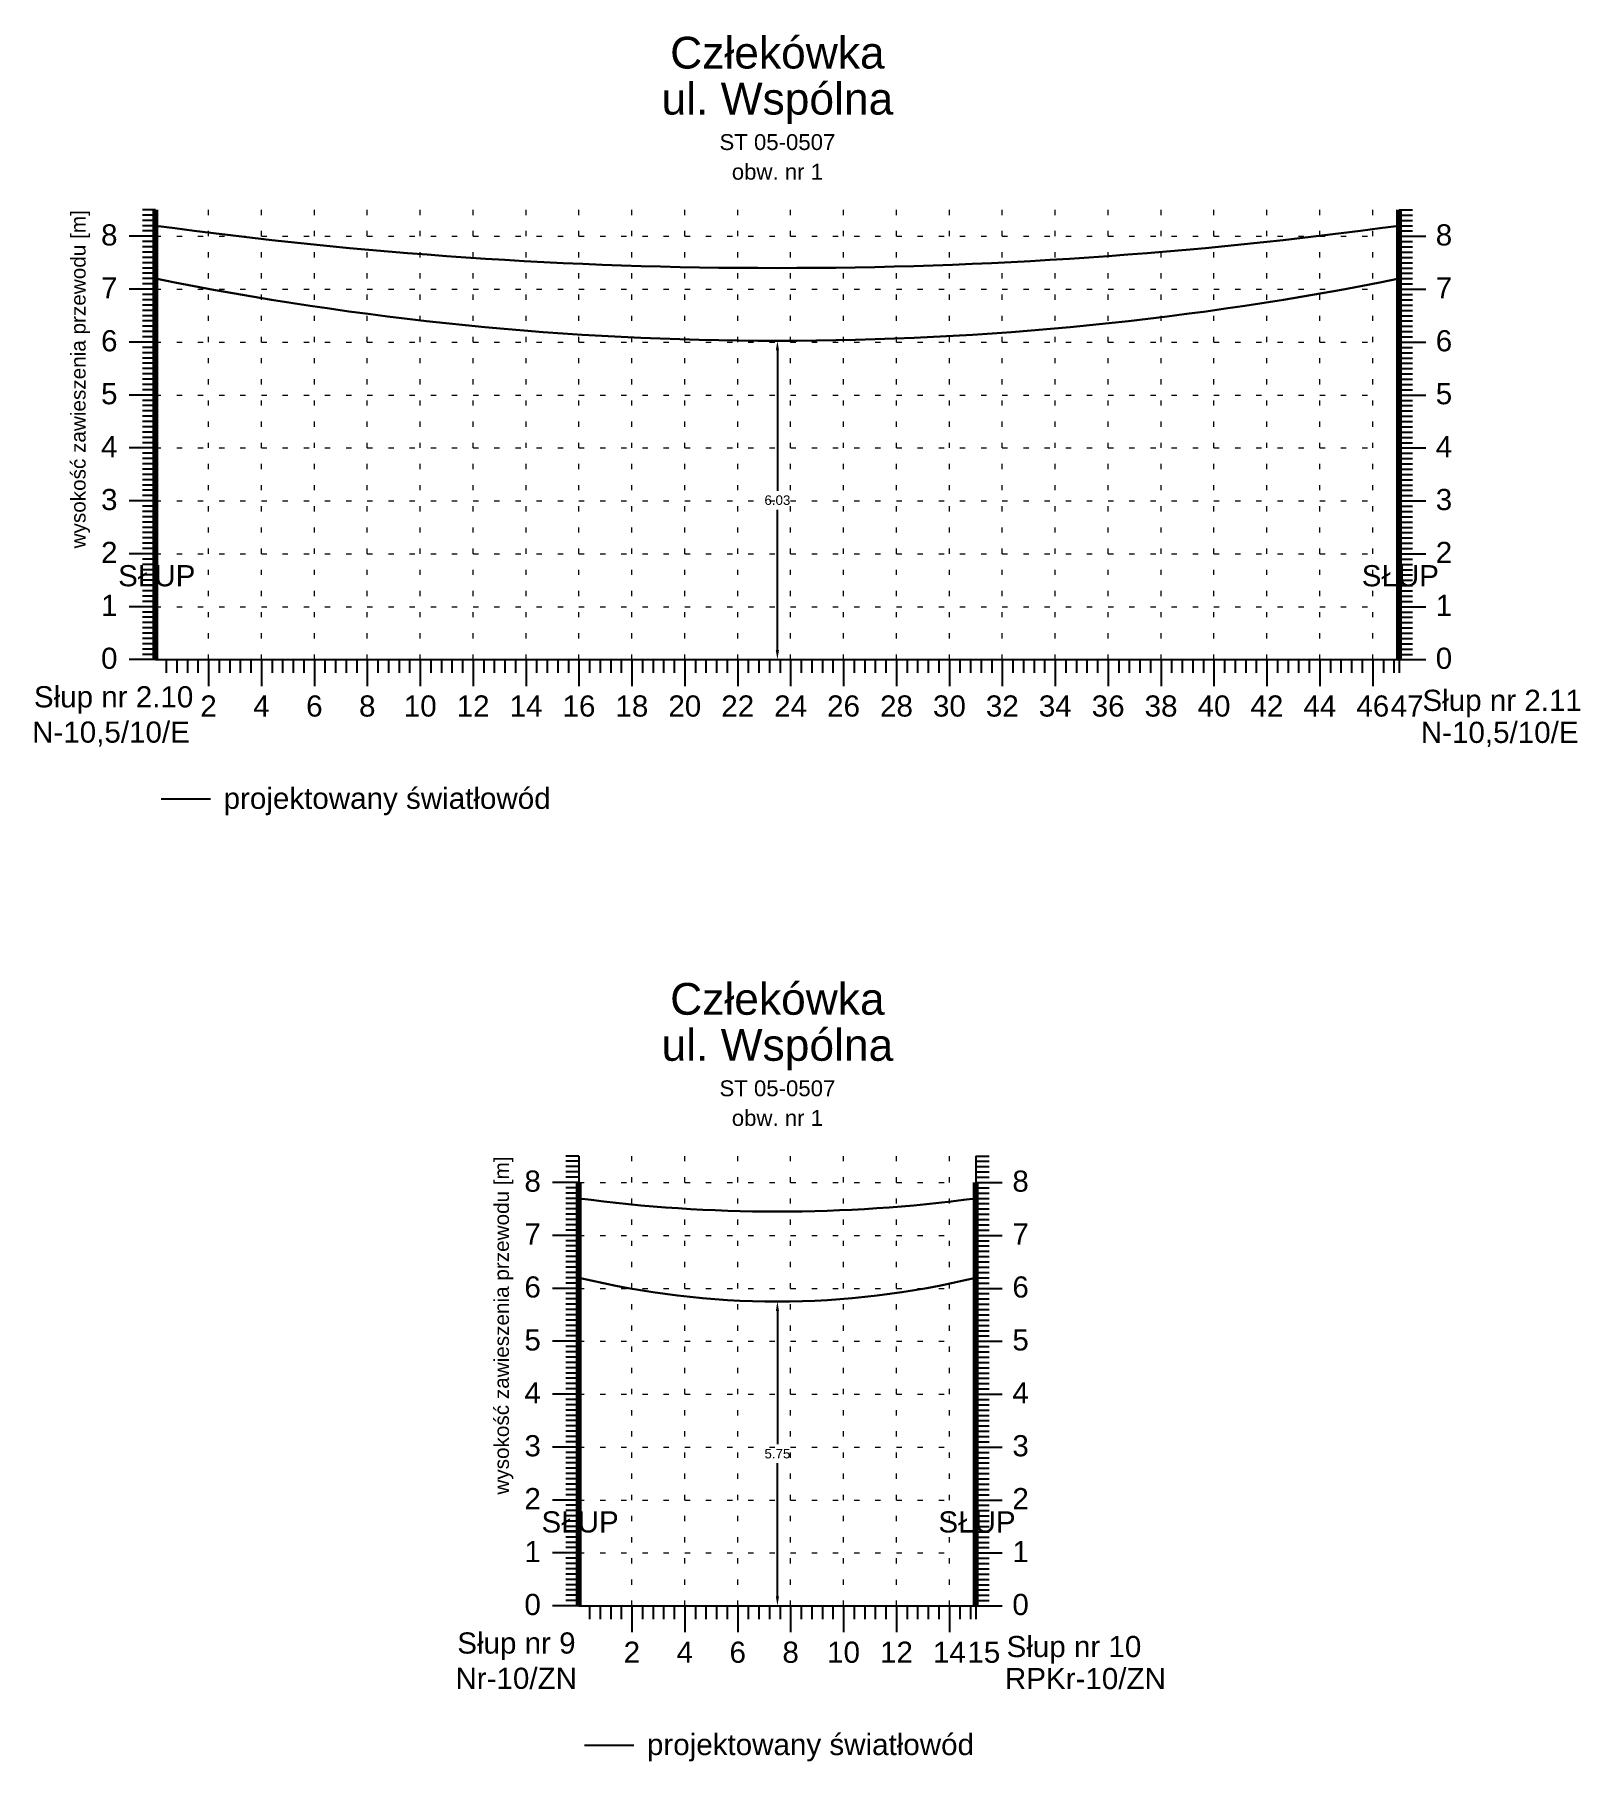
# Model space of a CAD drawing. Header units: inches. Extents: x -871 to 330, y 1326 to 1364.
# Drawn here: x -870.55 to -841.34, y 1330.96 to 1363.59 of the extents above; entities that cross this region are included whole.
import ezdxf
from ezdxf.enums import TextEntityAlignment as Align

# ---------------------------------------------------------------- set-up
doc = ezdxf.new("R2010")
doc.units = ezdxf.units.IN
doc.header["$MEASUREMENT"] = 0
doc.linetypes.add('ACAD_ISO07W100', pattern=[3, 0, -3])
doc.layers.add('ramka', color=7, linetype='Continuous', plot=False)
doc.styles.get("Standard").update_dxf_attribs({"font": 'arial.ttf'})
doc.dimstyles.get("Standard").update_dxf_attribs({"dimtxt": 0.25, "dimasz": 0.18, "dimexe": 0.18, "dimexo": 0.0625, "dimgap": -0.09, "dimtad": 0, "dimtih": 1, "dimtoh": 1, "dimzin": 0, "dimdsep": 46, "dimtxsty": 'Standard', "dimcen": 0.09, "dimadec": 0, "dimazin": 0, "dimtfac": 1, "dimtofl": 0, "dimtmove": 0, "dimatfit": 3, "dimfxl": 1, "dimtolj": 1, "dimtzin": 0, "dimarcsym": 0})

# ---------------------------------------------------------------- blocks, each defined once
blk = doc.blocks.new('*D1')
at = {"color": 0, "lineweight": -2}
for p, q in [((-856.516, 1357.625), (-856.516, 1354.973)), ((-856.461, 1357.805), (-856.336, 1357.805)), ((-856.516, 1351.96), (-856.516, 1354.613)), ((-856.611, 1351.78), (-856.336, 1351.78))]:
    blk.add_line(p, q, dxfattribs=at)
at = {"color": 0}
for points in [[(-856.486, 1357.625), (-856.546, 1357.625), (-856.516, 1357.805)], [(-856.486, 1351.96), (-856.546, 1351.96), (-856.516, 1351.78)]]:
    blk.add_solid(points, dxfattribs=at)
at = {"layer": 'Defpoints', "color": 0}
for p in [(-856.524, 1357.805), (-856.674, 1351.78), (-856.516, 1351.78)]:
    blk.add_point(p, dxfattribs=at)
at = {"color": 0, "lineweight": 25, "insert": (-856.516, 1354.793), "char_height": 0.18, "attachment_point": 5}
blk.add_mtext('\\A1;6.03', dxfattribs=at)
blk = doc.blocks.new('*D2')
at = {"color": 0, "lineweight": -2}
for p, q in [((-856.461, 1339.65), (-856.336, 1339.65)), ((-856.516, 1339.47), (-856.516, 1336.955)), ((-856.516, 1334.08), (-856.516, 1336.595)), ((-856.611, 1333.9), (-856.336, 1333.9))]:
    blk.add_line(p, q, dxfattribs=at)
at = {"color": 0}
for points in [[(-856.486, 1339.47), (-856.546, 1339.47), (-856.516, 1339.65)], [(-856.486, 1334.08), (-856.546, 1334.08), (-856.516, 1333.9)]]:
    blk.add_solid(points, dxfattribs=at)
at = {"layer": 'Defpoints', "color": 0}
for p in [(-856.524, 1339.65), (-856.674, 1333.9), (-856.516, 1333.9)]:
    blk.add_point(p, dxfattribs=at)
at = {"color": 0, "lineweight": 25, "insert": (-856.516, 1336.775), "char_height": 0.18, "attachment_point": 5}
blk.add_mtext('\\A1;5.75', dxfattribs=at)

msp = doc.modelspace()

# ---------------------------------------------------------------- linework, layer by layer
for p, q in [((-868.266, 1360.28), (-868.516, 1360.28)), ((-868.266, 1360.18), (-868.516, 1360.18)), ((-868.266, 1360.28), (-868.266, 1351.78)), ((-844.766, 1360.28), (-844.766, 1351.78)), ((-844.766, 1360.28), (-844.516, 1360.28)), ((-844.766, 1360.18), (-844.516, 1360.18)), ((-868.266, 1360.08), (-868.516, 1360.08)), ((-868.266, 1359.98), (-868.516, 1359.98)), ((-868.266, 1359.88), (-868.516, 1359.88)), ((-844.766, 1360.08), (-844.516, 1360.08)), ((-844.766, 1359.98), (-844.516, 1359.98)), ((-844.766, 1359.88), (-844.516, 1359.88)), ((-868.266, 1359.78), (-868.766, 1359.78)), ((-868.266, 1359.68), (-868.516, 1359.68)), ((-868.266, 1359.58), (-868.516, 1359.58)), ((-844.766, 1359.78), (-844.266, 1359.78)), ((-844.766, 1359.68), (-844.516, 1359.68)), ((-844.766, 1359.58), (-844.516, 1359.58)), ((-868.266, 1359.48), (-868.516, 1359.48)), ((-868.266, 1359.38), (-868.516, 1359.38)), ((-868.266, 1359.28), (-868.516, 1359.28)), ((-868.266, 1359.18), (-868.516, 1359.18)), ((-844.766, 1359.48), (-844.516, 1359.48)), ((-844.766, 1359.38), (-844.516, 1359.38)), ((-844.766, 1359.28), (-844.516, 1359.28)), ((-844.766, 1359.18), (-844.516, 1359.18)), ((-868.266, 1359.08), (-868.516, 1359.08)), ((-868.266, 1358.98), (-868.516, 1358.98)), ((-868.266, 1358.88), (-868.516, 1358.88)), ((-844.766, 1359.08), (-844.516, 1359.08)), ((-844.766, 1358.98), (-844.516, 1358.98)), ((-844.766, 1358.88), (-844.516, 1358.88)), ((-868.266, 1358.78), (-868.766, 1358.78)), ((-868.266, 1358.68), (-868.516, 1358.68)), ((-868.266, 1358.58), (-868.516, 1358.58)), ((-844.766, 1358.78), (-844.266, 1358.78)), ((-844.766, 1358.68), (-844.516, 1358.68)), ((-844.766, 1358.58), (-844.516, 1358.58)), ((-868.266, 1358.48), (-868.516, 1358.48)), ((-868.266, 1358.38), (-868.516, 1358.38)), ((-868.266, 1358.28), (-868.516, 1358.28)), ((-868.266, 1358.18), (-868.516, 1358.18)), ((-844.766, 1358.48), (-844.516, 1358.48)), ((-844.766, 1358.38), (-844.516, 1358.38)), ((-844.766, 1358.28), (-844.516, 1358.28)), ((-844.766, 1358.18), (-844.516, 1358.18)), ((-868.266, 1358.08), (-868.516, 1358.08)), ((-868.266, 1357.98), (-868.516, 1357.98)), ((-868.266, 1357.88), (-868.516, 1357.88)), ((-844.766, 1358.08), (-844.516, 1358.08)), ((-844.766, 1357.98), (-844.516, 1357.98)), ((-844.766, 1357.88), (-844.516, 1357.88)), ((-868.266, 1357.78), (-868.766, 1357.78)), ((-868.266, 1357.68), (-868.516, 1357.68)), ((-868.266, 1357.58), (-868.516, 1357.58)), ((-844.766, 1357.78), (-844.266, 1357.78)), ((-844.766, 1357.68), (-844.516, 1357.68)), ((-844.766, 1357.58), (-844.516, 1357.58)), ((-868.266, 1357.48), (-868.516, 1357.48)), ((-868.266, 1357.38), (-868.516, 1357.38)), ((-868.266, 1357.28), (-868.516, 1357.28)), ((-844.766, 1357.48), (-844.516, 1357.48)), ((-844.766, 1357.38), (-844.516, 1357.38)), ((-844.766, 1357.28), (-844.516, 1357.28)), ((-868.266, 1357.18), (-868.516, 1357.18)), ((-868.266, 1357.08), (-868.516, 1357.08)), ((-868.266, 1356.98), (-868.516, 1356.98)), ((-868.266, 1356.88), (-868.516, 1356.88)), ((-844.766, 1357.18), (-844.516, 1357.18)), ((-844.766, 1357.08), (-844.516, 1357.08)), ((-844.766, 1356.98), (-844.516, 1356.98)), ((-844.766, 1356.88), (-844.516, 1356.88)), ((-868.266, 1356.78), (-868.766, 1356.78)), ((-868.266, 1356.68), (-868.516, 1356.68)), ((-868.266, 1356.58), (-868.516, 1356.58)), ((-844.766, 1356.78), (-844.266, 1356.78)), ((-844.766, 1356.68), (-844.516, 1356.68)), ((-844.766, 1356.58), (-844.516, 1356.58)), ((-868.266, 1356.48), (-868.516, 1356.48)), ((-868.266, 1356.38), (-868.516, 1356.38)), ((-868.266, 1356.28), (-868.516, 1356.28)), ((-844.766, 1356.48), (-844.516, 1356.48)), ((-844.766, 1356.38), (-844.516, 1356.38)), ((-844.766, 1356.28), (-844.516, 1356.28)), ((-868.266, 1356.18), (-868.516, 1356.18)), ((-868.266, 1356.08), (-868.516, 1356.08)), ((-868.266, 1355.98), (-868.516, 1355.98)), ((-844.766, 1356.18), (-844.516, 1356.18)), ((-844.766, 1356.08), (-844.516, 1356.08)), ((-844.766, 1355.98), (-844.516, 1355.98)), ((-868.266, 1355.78), (-868.766, 1355.78)), ((-868.266, 1355.88), (-868.516, 1355.88)), ((-868.266, 1355.68), (-868.516, 1355.68)), ((-868.266, 1355.58), (-868.516, 1355.58)), ((-844.766, 1355.88), (-844.516, 1355.88)), ((-844.766, 1355.78), (-844.266, 1355.78)), ((-844.766, 1355.68), (-844.516, 1355.68)), ((-844.766, 1355.58), (-844.516, 1355.58)), ((-868.266, 1355.48), (-868.516, 1355.48)), ((-868.266, 1355.38), (-868.516, 1355.38)), ((-868.266, 1355.28), (-868.516, 1355.28)), ((-844.766, 1355.48), (-844.516, 1355.48)), ((-844.766, 1355.38), (-844.516, 1355.38)), ((-844.766, 1355.28), (-844.516, 1355.28)), ((-868.266, 1355.18), (-868.516, 1355.18)), ((-868.266, 1355.08), (-868.516, 1355.08)), ((-868.266, 1354.98), (-868.516, 1354.98)), ((-844.766, 1355.18), (-844.516, 1355.18)), ((-844.766, 1355.08), (-844.516, 1355.08)), ((-844.766, 1354.98), (-844.516, 1354.98)), ((-868.266, 1354.78), (-868.766, 1354.78)), ((-868.266, 1354.88), (-868.516, 1354.88)), ((-868.266, 1354.68), (-868.516, 1354.68)), ((-844.766, 1354.88), (-844.516, 1354.88)), ((-844.766, 1354.78), (-844.266, 1354.78)), ((-844.766, 1354.68), (-844.516, 1354.68)), ((-868.266, 1354.58), (-868.516, 1354.58)), ((-868.266, 1354.48), (-868.516, 1354.48)), ((-868.266, 1354.38), (-868.516, 1354.38)), ((-868.266, 1354.28), (-868.516, 1354.28)), ((-844.766, 1354.58), (-844.516, 1354.58)), ((-844.766, 1354.48), (-844.516, 1354.48)), ((-844.766, 1354.38), (-844.516, 1354.38)), ((-844.766, 1354.28), (-844.516, 1354.28)), ((-868.266, 1354.18), (-868.516, 1354.18)), ((-868.266, 1354.08), (-868.516, 1354.08)), ((-868.266, 1353.98), (-868.516, 1353.98)), ((-844.766, 1354.18), (-844.516, 1354.18)), ((-844.766, 1354.08), (-844.516, 1354.08)), ((-844.766, 1353.98), (-844.516, 1353.98)), ((-868.266, 1353.78), (-868.766, 1353.78)), ((-868.266, 1353.88), (-868.516, 1353.88)), ((-868.266, 1353.68), (-868.516, 1353.68)), ((-844.766, 1353.88), (-844.516, 1353.88)), ((-844.766, 1353.78), (-844.266, 1353.78)), ((-844.766, 1353.68), (-844.516, 1353.68)), ((-868.266, 1353.58), (-868.516, 1353.58)), ((-868.266, 1353.48), (-868.516, 1353.48)), ((-868.266, 1353.38), (-868.516, 1353.38)), ((-844.766, 1353.58), (-844.516, 1353.58)), ((-844.766, 1353.48), (-844.516, 1353.48)), ((-844.766, 1353.38), (-844.516, 1353.38)), ((-868.266, 1353.28), (-868.516, 1353.28)), ((-868.266, 1353.18), (-868.516, 1353.18)), ((-868.266, 1353.08), (-868.516, 1353.08)), ((-868.266, 1352.98), (-868.516, 1352.98)), ((-844.766, 1353.28), (-844.516, 1353.28)), ((-844.766, 1353.18), (-844.516, 1353.18)), ((-844.766, 1353.08), (-844.516, 1353.08)), ((-844.766, 1352.98), (-844.516, 1352.98)), ((-868.266, 1352.78), (-868.766, 1352.78)), ((-868.266, 1352.88), (-868.516, 1352.88)), ((-868.266, 1352.68), (-868.516, 1352.68)), ((-844.766, 1352.88), (-844.516, 1352.88)), ((-844.766, 1352.78), (-844.266, 1352.78)), ((-844.766, 1352.68), (-844.516, 1352.68)), ((-868.266, 1352.58), (-868.516, 1352.58)), ((-868.266, 1352.48), (-868.516, 1352.48)), ((-868.266, 1352.38), (-868.516, 1352.38)), ((-844.766, 1352.58), (-844.516, 1352.58)), ((-844.766, 1352.48), (-844.516, 1352.48)), ((-844.766, 1352.38), (-844.516, 1352.38)), ((-868.266, 1352.28), (-868.516, 1352.28)), ((-868.266, 1352.18), (-868.516, 1352.18)), ((-868.266, 1352.08), (-868.516, 1352.08)), ((-868.266, 1351.98), (-868.516, 1351.98)), ((-844.766, 1352.28), (-844.516, 1352.28)), ((-844.766, 1352.18), (-844.516, 1352.18)), ((-844.766, 1352.08), (-844.516, 1352.08)), ((-844.766, 1351.98), (-844.516, 1351.98)), ((-868.266, 1351.78), (-868.766, 1351.78)), ((-868.266, 1351.88), (-868.516, 1351.88)), ((-868.266, 1351.78), (-844.766, 1351.78)), ((-868.066, 1351.78), (-868.066, 1351.53)), ((-867.866, 1351.78), (-867.866, 1351.53)), ((-867.666, 1351.78), (-867.666, 1351.53)), ((-867.466, 1351.78), (-867.466, 1351.53)), ((-867.266, 1351.78), (-867.266, 1351.28)), ((-867.066, 1351.78), (-867.066, 1351.53)), ((-866.866, 1351.78), (-866.866, 1351.53)), ((-866.666, 1351.78), (-866.666, 1351.53)), ((-866.466, 1351.78), (-866.466, 1351.53)), ((-866.266, 1351.78), (-866.266, 1351.28)), ((-866.066, 1351.78), (-866.066, 1351.53)), ((-865.866, 1351.78), (-865.866, 1351.53)), ((-865.666, 1351.78), (-865.666, 1351.53)), ((-865.466, 1351.78), (-865.466, 1351.53)), ((-865.266, 1351.78), (-865.266, 1351.28)), ((-865.066, 1351.78), (-865.066, 1351.53)), ((-864.866, 1351.78), (-864.866, 1351.53)), ((-864.666, 1351.78), (-864.666, 1351.53)), ((-864.466, 1351.78), (-864.466, 1351.53)), ((-864.266, 1351.78), (-864.266, 1351.28)), ((-864.066, 1351.78), (-864.066, 1351.53)), ((-863.866, 1351.78), (-863.866, 1351.53)), ((-863.666, 1351.78), (-863.666, 1351.53)), ((-863.466, 1351.78), (-863.466, 1351.53)), ((-863.266, 1351.78), (-863.266, 1351.28)), ((-863.066, 1351.78), (-863.066, 1351.53)), ((-862.866, 1351.78), (-862.866, 1351.53)), ((-862.666, 1351.78), (-862.666, 1351.53)), ((-862.466, 1351.78), (-862.466, 1351.53)), ((-862.266, 1351.78), (-862.266, 1351.28)), ((-862.066, 1351.78), (-862.066, 1351.53)), ((-861.866, 1351.78), (-861.866, 1351.53)), ((-861.666, 1351.78), (-861.666, 1351.53)), ((-861.466, 1351.78), (-861.466, 1351.53)), ((-861.266, 1351.78), (-861.266, 1351.28)), ((-861.066, 1351.78), (-861.066, 1351.53)), ((-860.866, 1351.78), (-860.866, 1351.53)), ((-860.666, 1351.78), (-860.666, 1351.53)), ((-860.466, 1351.78), (-860.466, 1351.53)), ((-860.266, 1351.78), (-860.266, 1351.28)), ((-860.066, 1351.78), (-860.066, 1351.53)), ((-859.866, 1351.78), (-859.866, 1351.53)), ((-859.666, 1351.78), (-859.666, 1351.53)), ((-859.466, 1351.78), (-859.466, 1351.53)), ((-859.266, 1351.78), (-859.266, 1351.28)), ((-859.066, 1351.78), (-859.066, 1351.53)), ((-858.866, 1351.78), (-858.866, 1351.53)), ((-858.666, 1351.78), (-858.666, 1351.53)), ((-858.466, 1351.78), (-858.466, 1351.53)), ((-858.266, 1351.78), (-858.266, 1351.28)), ((-858.066, 1351.78), (-858.066, 1351.53)), ((-857.866, 1351.78), (-857.866, 1351.53)), ((-857.666, 1351.78), (-857.666, 1351.53)), ((-857.466, 1351.78), (-857.466, 1351.53)), ((-857.266, 1351.78), (-857.266, 1351.28)), ((-857.066, 1351.78), (-857.066, 1351.53)), ((-856.866, 1351.78), (-856.866, 1351.53)), ((-856.666, 1351.78), (-856.666, 1351.53)), ((-856.466, 1351.78), (-856.466, 1351.53)), ((-856.266, 1351.78), (-856.266, 1351.28)), ((-856.066, 1351.78), (-856.066, 1351.53)), ((-855.866, 1351.78), (-855.866, 1351.53)), ((-855.666, 1351.78), (-855.666, 1351.53)), ((-855.466, 1351.78), (-855.466, 1351.53)), ((-855.266, 1351.78), (-855.266, 1351.28)), ((-855.066, 1351.78), (-855.066, 1351.53)), ((-854.866, 1351.78), (-854.866, 1351.53)), ((-854.666, 1351.78), (-854.666, 1351.53)), ((-854.466, 1351.78), (-854.466, 1351.53)), ((-854.266, 1351.78), (-854.266, 1351.28)), ((-854.066, 1351.78), (-854.066, 1351.53)), ((-853.866, 1351.78), (-853.866, 1351.53)), ((-853.666, 1351.78), (-853.666, 1351.53)), ((-853.466, 1351.78), (-853.466, 1351.53)), ((-853.266, 1351.78), (-853.266, 1351.28)), ((-853.066, 1351.78), (-853.066, 1351.53)), ((-852.866, 1351.78), (-852.866, 1351.53)), ((-852.666, 1351.78), (-852.666, 1351.53)), ((-852.466, 1351.78), (-852.466, 1351.53)), ((-852.266, 1351.78), (-852.266, 1351.28)), ((-852.066, 1351.78), (-852.066, 1351.53)), ((-851.866, 1351.78), (-851.866, 1351.53)), ((-851.666, 1351.78), (-851.666, 1351.53)), ((-851.466, 1351.78), (-851.466, 1351.53)), ((-851.266, 1351.78), (-851.266, 1351.28)), ((-851.066, 1351.78), (-851.066, 1351.53)), ((-850.866, 1351.78), (-850.866, 1351.53)), ((-850.666, 1351.78), (-850.666, 1351.53)), ((-850.466, 1351.78), (-850.466, 1351.53)), ((-850.266, 1351.78), (-850.266, 1351.28)), ((-850.066, 1351.78), (-850.066, 1351.53)), ((-849.866, 1351.78), (-849.866, 1351.53)), ((-849.666, 1351.78), (-849.666, 1351.53)), ((-849.466, 1351.78), (-849.466, 1351.53)), ((-849.266, 1351.78), (-849.266, 1351.28)), ((-849.066, 1351.78), (-849.066, 1351.53)), ((-848.866, 1351.78), (-848.866, 1351.53)), ((-848.666, 1351.78), (-848.666, 1351.53)), ((-848.466, 1351.78), (-848.466, 1351.53)), ((-848.266, 1351.78), (-848.266, 1351.28)), ((-848.066, 1351.78), (-848.066, 1351.53)), ((-847.866, 1351.78), (-847.866, 1351.53)), ((-847.666, 1351.78), (-847.666, 1351.53)), ((-847.466, 1351.78), (-847.466, 1351.53)), ((-847.266, 1351.78), (-847.266, 1351.28)), ((-847.066, 1351.78), (-847.066, 1351.53)), ((-846.866, 1351.78), (-846.866, 1351.53)), ((-846.666, 1351.78), (-846.666, 1351.53)), ((-846.466, 1351.78), (-846.466, 1351.53)), ((-846.266, 1351.78), (-846.266, 1351.28)), ((-846.066, 1351.78), (-846.066, 1351.53)), ((-845.866, 1351.78), (-845.866, 1351.53)), ((-845.666, 1351.78), (-845.666, 1351.53)), ((-845.466, 1351.78), (-845.466, 1351.53)), ((-845.266, 1351.78), (-845.266, 1351.28)), ((-845.066, 1351.78), (-845.066, 1351.53)), ((-844.866, 1351.78), (-844.866, 1351.53)), ((-844.766, 1351.88), (-844.516, 1351.88)), ((-844.766, 1351.78), (-844.266, 1351.78)), ((-844.766, 1351.78), (-844.766, 1351.53)), ((-860.266, 1342.4), (-860.516, 1342.4)), ((-860.266, 1342.3), (-860.516, 1342.3)), ((-860.266, 1342.2), (-860.516, 1342.2)), ((-860.266, 1342.4), (-860.266, 1333.9)), ((-852.766, 1342.4), (-852.766, 1333.9)), ((-852.766, 1342.4), (-852.516, 1342.4)), ((-852.766, 1342.3), (-852.516, 1342.3)), ((-852.766, 1342.2), (-852.516, 1342.2)), ((-860.266, 1341.9), (-860.766, 1341.9)), ((-860.266, 1342.1), (-860.516, 1342.1)), ((-860.266, 1342), (-860.516, 1342)), ((-852.766, 1342.1), (-852.516, 1342.1)), ((-852.766, 1342), (-852.516, 1342)), ((-852.766, 1341.9), (-852.266, 1341.9)), ((-860.266, 1341.8), (-860.516, 1341.8)), ((-860.266, 1341.7), (-860.516, 1341.7)), ((-860.266, 1341.6), (-860.516, 1341.6)), ((-852.766, 1341.8), (-852.516, 1341.8)), ((-852.766, 1341.7), (-852.516, 1341.7)), ((-852.766, 1341.6), (-852.516, 1341.6)), ((-860.266, 1341.5), (-860.516, 1341.5)), ((-860.266, 1341.4), (-860.516, 1341.4)), ((-860.266, 1341.3), (-860.516, 1341.3)), ((-852.766, 1341.5), (-852.516, 1341.5)), ((-852.766, 1341.4), (-852.516, 1341.4)), ((-852.766, 1341.3), (-852.516, 1341.3)), ((-860.266, 1340.9), (-860.766, 1340.9)), ((-860.266, 1341.2), (-860.516, 1341.2)), ((-860.266, 1341.1), (-860.516, 1341.1)), ((-860.266, 1341), (-860.516, 1341)), ((-852.766, 1341.2), (-852.516, 1341.2)), ((-852.766, 1341.1), (-852.516, 1341.1)), ((-852.766, 1341), (-852.516, 1341)), ((-852.766, 1340.9), (-852.266, 1340.9)), ((-860.266, 1340.8), (-860.516, 1340.8)), ((-860.266, 1340.7), (-860.516, 1340.7)), ((-860.266, 1340.6), (-860.516, 1340.6)), ((-852.766, 1340.8), (-852.516, 1340.8)), ((-852.766, 1340.7), (-852.516, 1340.7)), ((-852.766, 1340.6), (-852.516, 1340.6)), ((-860.266, 1340.5), (-860.516, 1340.5)), ((-860.266, 1340.4), (-860.516, 1340.4)), ((-860.266, 1340.3), (-860.516, 1340.3)), ((-852.766, 1340.5), (-852.516, 1340.5)), ((-852.766, 1340.4), (-852.516, 1340.4)), ((-852.766, 1340.3), (-852.516, 1340.3)), ((-860.266, 1340.2), (-860.516, 1340.2)), ((-860.266, 1340.1), (-860.516, 1340.1)), ((-860.266, 1340), (-860.516, 1340)), ((-852.766, 1340.2), (-852.516, 1340.2)), ((-852.766, 1340.1), (-852.516, 1340.1)), ((-852.766, 1340), (-852.516, 1340)), ((-860.266, 1339.9), (-860.766, 1339.9)), ((-860.266, 1339.8), (-860.516, 1339.8)), ((-860.266, 1339.7), (-860.516, 1339.7)), ((-860.266, 1339.6), (-860.516, 1339.6)), ((-852.766, 1339.9), (-852.266, 1339.9)), ((-852.766, 1339.8), (-852.516, 1339.8)), ((-852.766, 1339.7), (-852.516, 1339.7)), ((-852.766, 1339.6), (-852.516, 1339.6)), ((-860.266, 1339.5), (-860.516, 1339.5)), ((-860.266, 1339.4), (-860.516, 1339.4)), ((-860.266, 1339.3), (-860.516, 1339.3)), ((-852.766, 1339.5), (-852.516, 1339.5)), ((-852.766, 1339.4), (-852.516, 1339.4)), ((-852.766, 1339.3), (-852.516, 1339.3)), ((-860.266, 1339.2), (-860.516, 1339.2)), ((-860.266, 1339.1), (-860.516, 1339.1)), ((-860.266, 1339), (-860.516, 1339)), ((-852.766, 1339.2), (-852.516, 1339.2)), ((-852.766, 1339.1), (-852.516, 1339.1)), ((-852.766, 1339), (-852.516, 1339)), ((-860.266, 1338.9), (-860.766, 1338.9)), ((-860.266, 1338.8), (-860.516, 1338.8)), ((-860.266, 1338.7), (-860.516, 1338.7)), ((-860.266, 1338.6), (-860.516, 1338.6)), ((-852.766, 1338.9), (-852.266, 1338.9)), ((-852.766, 1338.8), (-852.516, 1338.8)), ((-852.766, 1338.7), (-852.516, 1338.7)), ((-852.766, 1338.6), (-852.516, 1338.6)), ((-860.266, 1338.5), (-860.516, 1338.5)), ((-860.266, 1338.4), (-860.516, 1338.4)), ((-860.266, 1338.3), (-860.516, 1338.3)), ((-852.766, 1338.5), (-852.516, 1338.5)), ((-852.766, 1338.4), (-852.516, 1338.4)), ((-852.766, 1338.3), (-852.516, 1338.3)), ((-860.266, 1338.2), (-860.516, 1338.2)), ((-860.266, 1338.1), (-860.516, 1338.1)), ((-860.266, 1338), (-860.516, 1338)), ((-852.766, 1338.2), (-852.516, 1338.2)), ((-852.766, 1338.1), (-852.516, 1338.1)), ((-852.766, 1338), (-852.516, 1338)), ((-860.266, 1337.9), (-860.766, 1337.9)), ((-860.266, 1337.8), (-860.516, 1337.8)), ((-860.266, 1337.7), (-860.516, 1337.7)), ((-852.766, 1337.9), (-852.266, 1337.9)), ((-852.766, 1337.8), (-852.516, 1337.8)), ((-852.766, 1337.7), (-852.516, 1337.7)), ((-860.266, 1337.6), (-860.516, 1337.6)), ((-860.266, 1337.5), (-860.516, 1337.5)), ((-860.266, 1337.4), (-860.516, 1337.4)), ((-860.266, 1337.3), (-860.516, 1337.3)), ((-852.766, 1337.6), (-852.516, 1337.6)), ((-852.766, 1337.5), (-852.516, 1337.5)), ((-852.766, 1337.4), (-852.516, 1337.4)), ((-852.766, 1337.3), (-852.516, 1337.3)), ((-860.266, 1337.2), (-860.516, 1337.2)), ((-860.266, 1337.1), (-860.516, 1337.1)), ((-860.266, 1337), (-860.516, 1337)), ((-852.766, 1337.2), (-852.516, 1337.2)), ((-852.766, 1337.1), (-852.516, 1337.1)), ((-852.766, 1337), (-852.516, 1337)), ((-860.266, 1336.9), (-860.766, 1336.9)), ((-860.266, 1336.8), (-860.516, 1336.8)), ((-860.266, 1336.7), (-860.516, 1336.7)), ((-852.766, 1336.9), (-852.266, 1336.9)), ((-852.766, 1336.8), (-852.516, 1336.8)), ((-852.766, 1336.7), (-852.516, 1336.7)), ((-860.266, 1336.6), (-860.516, 1336.6)), ((-860.266, 1336.5), (-860.516, 1336.5)), ((-860.266, 1336.4), (-860.516, 1336.4)), ((-852.766, 1336.6), (-852.516, 1336.6)), ((-852.766, 1336.5), (-852.516, 1336.5)), ((-852.766, 1336.4), (-852.516, 1336.4)), ((-860.266, 1336.3), (-860.516, 1336.3)), ((-860.266, 1336.2), (-860.516, 1336.2)), ((-860.266, 1336.1), (-860.516, 1336.1)), ((-860.266, 1336), (-860.516, 1336)), ((-852.766, 1336.3), (-852.516, 1336.3)), ((-852.766, 1336.2), (-852.516, 1336.2)), ((-852.766, 1336.1), (-852.516, 1336.1)), ((-852.766, 1336), (-852.516, 1336)), ((-860.266, 1335.9), (-860.766, 1335.9)), ((-860.266, 1335.8), (-860.516, 1335.8)), ((-860.266, 1335.7), (-860.516, 1335.7)), ((-852.766, 1335.9), (-852.266, 1335.9)), ((-852.766, 1335.8), (-852.516, 1335.8)), ((-852.766, 1335.7), (-852.516, 1335.7)), ((-860.266, 1335.6), (-860.516, 1335.6)), ((-860.266, 1335.5), (-860.516, 1335.5)), ((-860.266, 1335.4), (-860.516, 1335.4)), ((-852.766, 1335.6), (-852.516, 1335.6)), ((-852.766, 1335.5), (-852.516, 1335.5)), ((-852.766, 1335.4), (-852.516, 1335.4)), ((-860.266, 1335.3), (-860.516, 1335.3)), ((-860.266, 1335.2), (-860.516, 1335.2)), ((-860.266, 1335.1), (-860.516, 1335.1)), ((-852.766, 1335.3), (-852.516, 1335.3)), ((-852.766, 1335.2), (-852.516, 1335.2)), ((-852.766, 1335.1), (-852.516, 1335.1)), ((-860.266, 1334.9), (-860.766, 1334.9)), ((-860.266, 1335), (-860.516, 1335)), ((-860.266, 1334.8), (-860.516, 1334.8)), ((-860.266, 1334.7), (-860.516, 1334.7)), ((-852.766, 1335), (-852.516, 1335)), ((-852.766, 1334.9), (-852.266, 1334.9)), ((-852.766, 1334.8), (-852.516, 1334.8)), ((-852.766, 1334.7), (-852.516, 1334.7)), ((-860.266, 1334.6), (-860.516, 1334.6)), ((-860.266, 1334.5), (-860.516, 1334.5)), ((-860.266, 1334.4), (-860.516, 1334.4)), ((-852.766, 1334.6), (-852.516, 1334.6)), ((-852.766, 1334.5), (-852.516, 1334.5)), ((-852.766, 1334.4), (-852.516, 1334.4)), ((-860.266, 1334.3), (-860.516, 1334.3)), ((-860.266, 1334.2), (-860.516, 1334.2)), ((-860.266, 1334.1), (-860.516, 1334.1)), ((-852.766, 1334.3), (-852.516, 1334.3)), ((-852.766, 1334.2), (-852.516, 1334.2)), ((-852.766, 1334.1), (-852.516, 1334.1)), ((-860.266, 1333.9), (-860.766, 1333.9)), ((-860.266, 1334), (-860.516, 1334)), ((-860.266, 1333.9), (-852.766, 1333.9)), ((-860.066, 1333.9), (-860.066, 1333.65)), ((-859.866, 1333.9), (-859.866, 1333.65)), ((-859.666, 1333.9), (-859.666, 1333.65)), ((-859.466, 1333.9), (-859.466, 1333.65)), ((-859.266, 1333.9), (-859.266, 1333.4)), ((-859.066, 1333.9), (-859.066, 1333.65)), ((-858.866, 1333.9), (-858.866, 1333.65)), ((-858.666, 1333.9), (-858.666, 1333.65)), ((-858.466, 1333.9), (-858.466, 1333.65)), ((-858.266, 1333.9), (-858.266, 1333.4)), ((-858.066, 1333.9), (-858.066, 1333.65)), ((-857.866, 1333.9), (-857.866, 1333.65)), ((-857.666, 1333.9), (-857.666, 1333.65)), ((-857.466, 1333.9), (-857.466, 1333.65)), ((-857.266, 1333.9), (-857.266, 1333.4)), ((-857.066, 1333.9), (-857.066, 1333.65)), ((-856.866, 1333.9), (-856.866, 1333.65)), ((-856.666, 1333.9), (-856.666, 1333.65)), ((-856.466, 1333.9), (-856.466, 1333.65)), ((-856.266, 1333.9), (-856.266, 1333.4)), ((-856.066, 1333.9), (-856.066, 1333.65)), ((-855.866, 1333.9), (-855.866, 1333.65)), ((-855.666, 1333.9), (-855.666, 1333.65)), ((-855.466, 1333.9), (-855.466, 1333.65)), ((-855.266, 1333.9), (-855.266, 1333.4)), ((-855.066, 1333.9), (-855.066, 1333.65)), ((-854.866, 1333.9), (-854.866, 1333.65)), ((-854.666, 1333.9), (-854.666, 1333.65)), ((-854.466, 1333.9), (-854.466, 1333.65)), ((-854.266, 1333.9), (-854.266, 1333.4)), ((-854.066, 1333.9), (-854.066, 1333.65)), ((-853.866, 1333.9), (-853.866, 1333.65)), ((-853.666, 1333.9), (-853.666, 1333.65)), ((-853.466, 1333.9), (-853.466, 1333.65)), ((-853.266, 1333.9), (-853.266, 1333.4)), ((-853.066, 1333.9), (-853.066, 1333.65)), ((-852.866, 1333.9), (-852.866, 1333.65)), ((-852.766, 1334), (-852.516, 1334)), ((-852.766, 1333.9), (-852.266, 1333.9)), ((-852.766, 1333.9), (-852.766, 1333.65))]:
    msp.add_line(p, q)
at = {"lineweight": 100}
for p, q in [((-868.266, 1351.78), (-868.266, 1360.28)), ((-844.766, 1351.78), (-844.766, 1360.28)), ((-860.266, 1333.9), (-860.266, 1341.9)), ((-852.766, 1333.9), (-852.766, 1341.9))]:
    msp.add_line(p, q, dxfattribs=at)
at = {"linetype": 'ACAD_ISO07W100', "lineweight": 15, "ltscale": 0.1}
for p, q in [((-867.266, 1351.78), (-867.266, 1360.28)), ((-866.266, 1351.78), (-866.266, 1360.28)), ((-865.266, 1351.78), (-865.266, 1360.28)), ((-864.266, 1351.78), (-864.266, 1360.28)), ((-863.266, 1351.78), (-863.266, 1360.28)), ((-862.266, 1351.78), (-862.266, 1360.28)), ((-861.266, 1351.78), (-861.266, 1360.28)), ((-860.266, 1351.78), (-860.266, 1360.28)), ((-859.266, 1351.78), (-859.266, 1360.28)), ((-858.266, 1351.78), (-858.266, 1360.28)), ((-857.266, 1351.78), (-857.266, 1360.28)), ((-856.266, 1351.78), (-856.266, 1360.28)), ((-855.266, 1351.78), (-855.266, 1360.28)), ((-854.266, 1351.78), (-854.266, 1360.28)), ((-853.266, 1351.78), (-853.266, 1360.28)), ((-852.266, 1351.78), (-852.266, 1360.28)), ((-851.266, 1351.78), (-851.266, 1360.28)), ((-850.266, 1351.78), (-850.266, 1360.28)), ((-849.266, 1351.78), (-849.266, 1360.28)), ((-848.266, 1351.78), (-848.266, 1360.28)), ((-847.266, 1351.78), (-847.266, 1360.28)), ((-846.266, 1351.78), (-846.266, 1360.28)), ((-845.266, 1351.78), (-845.266, 1360.28)), ((-844.766, 1351.78), (-844.766, 1360.28)), ((-868.266, 1359.78), (-845.266, 1359.78)), ((-868.266, 1358.78), (-845.266, 1358.78)), ((-868.266, 1357.78), (-845.266, 1357.78)), ((-868.266, 1356.78), (-845.266, 1356.78)), ((-868.266, 1355.78), (-845.266, 1355.78)), ((-868.266, 1354.78), (-845.266, 1354.78)), ((-868.266, 1353.78), (-845.266, 1353.78)), ((-868.266, 1352.78), (-845.266, 1352.78)), ((-868.266, 1351.78), (-845.266, 1351.78)), ((-859.266, 1333.9), (-859.266, 1342.4)), ((-858.266, 1333.9), (-858.266, 1342.4)), ((-857.266, 1333.9), (-857.266, 1342.4)), ((-856.266, 1333.9), (-856.266, 1342.4)), ((-855.266, 1333.9), (-855.266, 1342.4)), ((-854.266, 1333.9), (-854.266, 1342.4)), ((-853.266, 1333.9), (-853.266, 1342.4)), ((-852.766, 1333.9), (-852.766, 1342.4)), ((-860.266, 1341.9), (-853.266, 1341.9)), ((-860.266, 1340.9), (-853.266, 1340.9)), ((-860.266, 1339.9), (-853.266, 1339.9)), ((-860.266, 1338.9), (-853.266, 1338.9)), ((-860.266, 1337.9), (-853.266, 1337.9)), ((-860.266, 1336.9), (-853.266, 1336.9)), ((-860.266, 1335.9), (-853.266, 1335.9)), ((-860.266, 1334.9), (-853.266, 1334.9)), ((-860.266, 1333.9), (-853.266, 1333.9))]:
    msp.add_line(p, q, dxfattribs=at)
at = {"color": 3, "lineweight": 25}
for p, q in [((-868.161, 1349.15), (-867.23, 1349.15)), ((-860.161, 1331.27), (-859.23, 1331.27))]:
    msp.add_line(p, q, dxfattribs=at)
at = {"lineweight": 30}
for centre, radius, start, end in [((-856.516, 1445.869), 86.689, 262.21004, 277.78996), ((-856.516, 1369.6), 28.25, 262.3719, 277.6281)]:
    msp.add_arc(centre, radius, start, end, dxfattribs=at)
at = {"color": 3, "lineweight": 30}
for centre, radius, start, end in [((-856.516, 1417.143), 59.337, 258.57881, 281.42119), ((-856.516, 1355.504), 15.853, 256.3175, 283.6825)]:
    msp.add_arc(centre, radius, start, end, dxfattribs=at)
at = {"layer": 'ramka'}
for p, q in [((-868.266, 1351.78), (-856.516, 1351.78)), ((-860.266, 1333.9), (-856.516, 1333.9))]:
    msp.add_line(p, q, dxfattribs=at)

# ---------------------------------------------------------------- texts
for s, height, p in [('Człekówka', 0.6, (-856.516, 1362.95)), ('ul. Wspólna', 0.6, (-856.516, 1362.08)), ('ST 05-0507', 0.3, (-856.516, 1361.41)), ('obw. nr 1', 0.3, (-856.516, 1360.85)), ('2', 0.4, (-867.266, 1350.704)), ('4', 0.4, (-866.266, 1350.704)), ('6', 0.4, (-865.266, 1350.704)), ('8', 0.4, (-864.266, 1350.704)), ('10', 0.4, (-863.266, 1350.704)), ('12', 0.4, (-862.266, 1350.704)), ('14', 0.4, (-861.266, 1350.704)), ('16', 0.4, (-860.266, 1350.704)), ('18', 0.4, (-859.266, 1350.704)), ('20', 0.4, (-858.266, 1350.704)), ('22', 0.4, (-857.266, 1350.704)), ('24', 0.4, (-856.266, 1350.704)), ('26', 0.4, (-855.266, 1350.704)), ('28', 0.4, (-854.266, 1350.704)), ('30', 0.4, (-853.266, 1350.704)), ('32', 0.4, (-852.266, 1350.704)), ('34', 0.4, (-851.266, 1350.704)), ('36', 0.4, (-850.266, 1350.704)), ('38', 0.4, (-849.266, 1350.704)), ('40', 0.4, (-848.266, 1350.704)), ('42', 0.4, (-847.266, 1350.704)), ('44', 0.4, (-846.266, 1350.704)), ('46', 0.4, (-845.266, 1350.704)), ('47', 0.4, (-844.616, 1350.704)), ('Człekówka', 0.6, (-856.516, 1345.07)), ('ul. Wspólna', 0.6, (-856.516, 1344.2)), ('ST 05-0507', 0.3, (-856.516, 1343.53)), ('obw. nr 1', 0.3, (-856.516, 1342.97)), ('2', 0.4, (-859.266, 1332.824)), ('4', 0.4, (-858.266, 1332.824)), ('6', 0.4, (-857.266, 1332.824)), ('8', 0.4, (-856.266, 1332.824)), ('10', 0.4, (-855.266, 1332.824)), ('12', 0.4, (-854.266, 1332.824)), ('14', 0.4, (-853.266, 1332.824)), ('15', 0.4, (-852.616, 1332.824))]:
    msp.add_text(s, height=height).set_placement(p, align=Align.CENTER)
for s, p in [('8', (-868.986, 1359.606)), ('7', (-868.986, 1358.606)), ('6', (-868.986, 1357.606)), ('5', (-868.986, 1356.606)), ('4', (-868.986, 1355.606)), ('3', (-868.986, 1354.606)), ('2', (-868.986, 1353.606)), ('1', (-868.986, 1352.606)), ('0', (-868.986, 1351.606)), ('8', (-860.986, 1341.726)), ('7', (-860.986, 1340.726)), ('6', (-860.986, 1339.726)), ('5', (-860.986, 1338.726)), ('4', (-860.986, 1337.726)), ('3', (-860.986, 1336.726)), ('2', (-860.986, 1335.726)), ('1', (-860.986, 1334.726)), ('0', (-860.986, 1333.726))]:
    msp.add_text(s, height=0.4).set_placement(p, align=Align.RIGHT)
for s, p in [('8', (-844.076, 1359.606)), ('7', (-844.076, 1358.606)), ('6', (-844.076, 1357.606)), ('5', (-844.076, 1356.606)), ('4', (-844.076, 1355.606)), ('3', (-844.076, 1354.606)), ('2', (-844.076, 1353.606)), ('1', (-844.076, 1352.606)), ('0', (-844.076, 1351.606)), ('Słup nr 2.10', (-870.566, 1350.878)), ('Słup nr 2.11', (-844.327, 1350.811)), ('N-10,5/10/E', (-870.6, 1350.211)), ('N-10,5/10/E', (-844.358, 1350.206)), ('projektowany światłowód', (-866.981, 1348.96)), ('8', (-852.076, 1341.726)), ('7', (-852.076, 1340.726)), ('6', (-852.076, 1339.726)), ('5', (-852.076, 1338.726)), ('4', (-852.076, 1337.726)), ('3', (-852.076, 1336.726)), ('2', (-852.076, 1335.726)), ('1', (-852.076, 1334.726)), ('0', (-852.076, 1333.726)), ('Słup nr 9', (-862.566, 1332.998)), ('Słup nr 10', (-852.186, 1332.931)), ('Nr-10/ZN', (-862.6, 1332.331)), ('RPKr-10/ZN', (-852.217, 1332.326)), ('projektowany światłowód', (-858.981, 1331.08))]:
    msp.add_text(s, height=0.4).set_placement(p)
at = {"char_height": 0.28, "width": 9.28, "attachment_point": 1, "rotation": 90}
for insert in [(-869.869, 1353.882), (-861.869, 1336.002)]:
    msp.add_mtext('wysokość zawieszenia przewodu [m]', dxfattribs=dict(at, insert=insert))
at = {"char_height": 0.4, "width": 1.537, "attachment_point": 1}
for insert in [(-868.974, 1353.566), (-845.474, 1353.566), (-860.974, 1335.686), (-853.474, 1335.686)]:
    msp.add_mtext('SŁUP', dxfattribs=dict(at, insert=insert))

# ---------------------------------------------------------------- dimensions: what is measured, and where the dimension line sits
at = {"lineweight": 25}
for base, p1, p2, text, picture, middle in [((-856.516, 1351.78), (-856.524, 1357.805), (-856.674, 1351.78), '6.03', '*D1', (-856.516, 1354.793)), ((-856.516, 1333.9), (-856.524, 1339.65), (-856.674, 1333.9), '5.75', '*D2', (-856.516, 1336.775))]:
    dim = msp.add_linear_dim(base=base, p1=p1, p2=p2, angle=90, text=text, dimstyle='Standard', dxfattribs=at)
    dim.commit()
    dim.dimension.update_dxf_attribs({"geometry": picture, "text_midpoint": middle})

doc.saveas('drawing.dxf')
